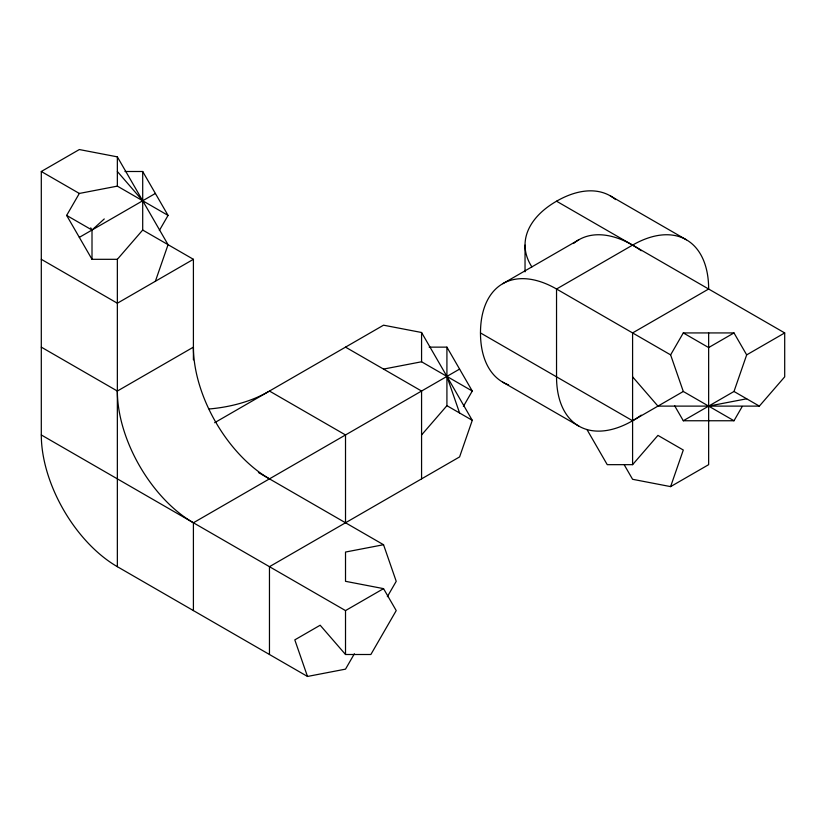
<?xml version="1.0" encoding="UTF-8"?>
<svg xmlns="http://www.w3.org/2000/svg" width="826" height="826" viewBox="0 0 826 826"><rect width="100%" height="100%" fill="white"/><g stroke="black" fill="none" stroke-linecap="round" stroke-linejoin="round"><path stroke-width="1.24" d="M354.385 653.769L345.516 669.143L307.489 676.453L117.354 566.688A107.556 62.095 60 0 1 41.3 434.951L41.3 171.498L79.327 149.547L117.354 156.857L168.06 244.682L155.381 281.274M124.963 171.498L142.702 171.498L142.702 230.041L117.354 259.312L117.354 566.688M421.57 478.863L421.57 391.049L345.516 347.137M586.956 429.53L607.244 464.666L632.592 464.666L632.592 332.93L708.646 289.017A107.556 62.095 -60 0 0 632.592 245.115A107.556 62.095 60 0 0 573.543 243.494M708.646 420.114L708.646 464.666L670.619 486.617L632.592 479.297L624.353 465.028M214.615 422.716L383.543 325.186L421.57 332.496L472.276 420.32L459.597 456.912L269.462 566.688L269.462 654.502M670.619 486.617L683.298 450.025L657.94 435.385L632.592 464.666M674.584 405.659L683.298 420.754L733.994 391.472L746.673 354.881L784.7 332.93L784.7 376.842L759.352 406.113L657.94 406.113L632.592 376.842M117.354 259.312L92.006 259.312L66.648 215.41L79.327 193.449L117.354 186.129L168.06 215.41L159.346 230.506M463.396 406.413L472.276 391.049L446.918 347.137L429.169 347.137M387.342 596.692L396.222 581.318L383.543 544.726L258.435 472.503M742.233 406.475L733.994 420.754L683.298 391.472L670.619 354.881L683.298 332.93L733.994 332.93L746.673 354.881M421.57 434.961L446.918 405.68L446.918 347.137M104.262 218.942L92.006 230.041L92.006 259.312M79.327 237.361L155.381 193.449M193.408 359.868L193.408 259.312L117.354 303.225L41.3 259.312M41.3 347.137L117.354 391.049L193.408 347.137A107.556 62.095 60 0 0 269.462 478.863M502.766 283.69L578.82 239.788M193.408 610.59L193.408 522.775L459.597 369.088M733.994 332.93L708.646 347.57L683.298 332.93M683.298 391.472L632.592 420.754L480.484 332.93A107.556 62.095 60 0 1 556.538 289.017L632.592 245.115A107.556 62.095 0 0 1 641.213 250.732M41.3 434.951L345.516 610.59L383.543 588.639L396.222 610.59L370.864 654.502L345.516 654.502L320.168 625.23L294.81 639.871L307.489 676.453M383.543 369.088L421.57 361.778L472.276 391.049M708.646 406.113L746.673 398.793M383.543 544.726L345.516 552.047L345.516 581.318L383.543 588.639M683.298 420.754L733.994 420.754M610.321 195.876L686.375 239.788M531.872 266.891A107.556 62.095 0 0 1 556.538 201.203L784.7 332.93M670.619 354.881L556.538 289.017L556.538 376.842A107.556 62.095 -60 0 0 632.592 420.754A107.556 62.095 0 0 0 641.213 415.127M733.994 391.472L759.352 406.113M502.766 382.17L578.82 426.082M41.3 171.498L79.327 193.449M142.702 230.041L193.408 259.312M446.918 405.68L472.276 420.32M66.648 215.41L92.006 230.041L90.736 227.852M269.462 391.049L345.516 434.951L345.516 522.775M117.354 171.498L142.702 200.77M142.702 171.498L168.06 215.41M446.918 376.408L459.597 413M708.646 332.93L708.646 420.754M525.037 245.115L525.037 271.837M421.57 332.496L421.57 361.778M345.516 610.59L345.516 654.502M117.354 156.857L117.354 186.129M556.538 201.203A107.556 62.095 -60 0 1 615.587 199.582M508.599 384.875A107.556 62.095 -60 0 1 480.484 332.93M268.192 391.782A105.759 61.062 0 0 1 209.133 408.984M193.408 522.775A107.556 62.095 60 0 1 117.354 391.049"/></g></svg>
